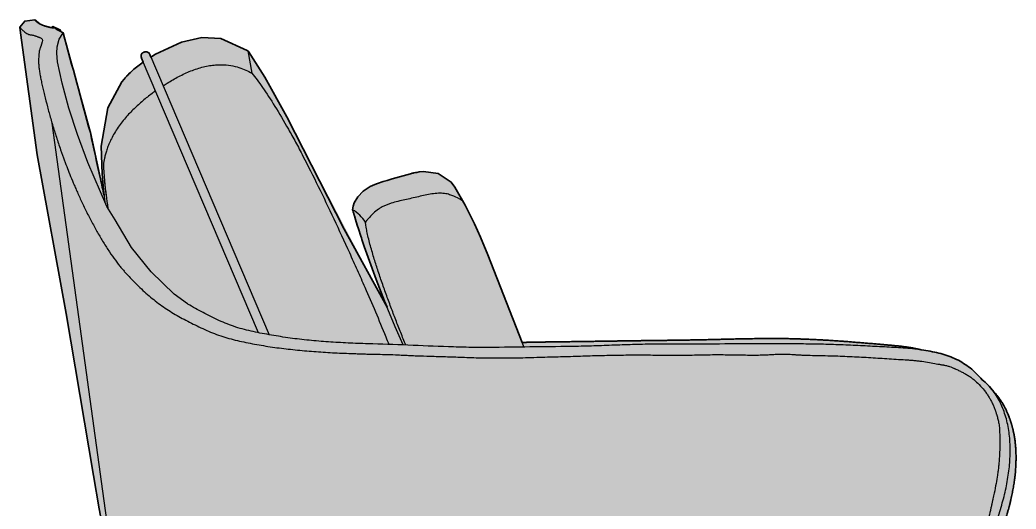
# Model space of a CAD drawing. Header units: millimetres. Extents: x -121 to 4952, y -1411 to 879.
# Drawn here: x 3118 to 4013, y 439 to 879 of the extents above; entities that cross this region are included whole.
import ezdxf

# ---------------------------------------------------------------- set-up
doc = ezdxf.new("R2010")
doc.units = ezdxf.units.MM
doc.layers.add('Blocks', color=7, linetype='Continuous')
doc.layers.add('Blocks$Fill', color=7, linetype='Continuous', true_color=0xffffff)
doc.layers.add('Blocks$Inner', color=7, linetype='Continuous', lineweight=25, true_color=0x007f00)
doc.layers.add('Blocks$Outline', color=7, linetype='Continuous', lineweight=35, true_color=0xff3f3f)

# ---------------------------------------------------------------- blocks, each defined once
blk = doc.blocks.new('Favn Sofa Side')
at = {"layer": 'Blocks$Fill'}
blk.add_hatch(color=256, dxfattribs=at).paths.add_polyline_path([(843.15, 544.66), (843.44, 544.35), (844.55, 543.12), (845.61, 541.87), (846.64, 540.59), (847.62, 539.29), (848.57, 537.97), (849.48, 536.63), (850.36, 535.27), (851.2, 533.89), (852, 532.5), (852.78, 531.09), (853.52, 529.67), (854.23, 528.23), (854.91, 526.78), (855.56, 525.31), (856.18, 523.83), (856.77, 522.34), (857.34, 520.83), (857.87, 519.32), (858.38, 517.79), (858.86, 516.26), (859.31, 514.72), (859.74, 513.18), (860.5, 510.08), (861.16, 506.94), (861.72, 503.77), (862.18, 500.58), (862.54, 497.34), (862.81, 494.08), (862.99, 490.78), (863.08, 487.46), (863.08, 484.11), (863.01, 480.74), (862.85, 477.35), (862.61, 473.93), (862.29, 470.5), (861.9, 467.04), (861.43, 463.57), (860.88, 460.07), (860.26, 456.57), (859.57, 453.04), (858.81, 449.51), (857.1, 442.4), (855.13, 435.27), (843.99, 399.66), (838.03, 378.6), (839.71, 373.23), (841.58, 360.46), (841.79, 356.98), (841.94, 349.55), (839.9, 324.15), (843.73, 324.15), (844.38, 324.09), (845.02, 323.94), (845.65, 323.67), (846.23, 323.33), (846.7, 322.94), (847.08, 322.51), (847.38, 322.03), (847.61, 321.46), (847.74, 320.81), (847.77, 320.14), (847.7, 319.49), (847.6, 319.13), (847.3, 318.3), (846.81, 317.54), (846.39, 317.1), (845.73, 316.63), (844.72, 316.21), (844.11, 316.1), (843.4, 316.08), (839.17, 316.08), (837.05, 303.45), (833.3, 288.61), (829.01, 277.07), (816.63, 257.36), (799.12, 241.95), (793.96, 239.25), (783.73, 236.38), (783.26, 234.51), (782.86, 233.13), (782.4, 231.69), (781.85, 230.11), (781.22, 228.43), (780.54, 226.75), (779.83, 225.08), (779.05, 223.37), (826.79, 223.37), (827.11, 216.22), (825.76, 204.98), (815.32, 172.2), (800.12, 144.38), (741.17, 144.38), (741.16, 144.06), (741.04, 143.5), (740.83, 142.94), (740.11, 141.83), (735.06, 136.97), (726.08, 125.16), (721.78, 116.91), (719.04, 108.44), (717.74, 100.5), (717.46, 96.24), (716.86, 94.44), (716.41, 93.78), (716, 93.4), (716.85, 93.4), (716.59, 72.89), (715.6, 14.32), (714.6, 9.74), (713.78, 7.95), (712.75, 6.5), (711.45, 5.34), (709.8, 4.45), (710, 4.45), (710, 0), (710, 0), (692.02, 0), (692.02, 0), (692.02, 4.45), (692.23, 4.45), (690.63, 5.3), (689.33, 6.43), (688.63, 7.33), (687.86, 8.69), (687.11, 10.72), (686.51, 13.64), (685.99, 24.95), (685.75, 47.76), (685.18, 93.4), (685.19, 93.4), (686.01, 93.4), (685.72, 93.67), (685.34, 94.14), (685.03, 94.68), (684.6, 95.99), (684.02, 103.28), (680.17, 116.98), (676.06, 124.91), (664.43, 139.42), (661.31, 142.53), (660.88, 143.36), (660.69, 144), (660.65, 144.38), (260.45, 144.38), (260.43, 143.83), (260.31, 143.27), (260.1, 142.71), (259.38, 141.61), (254.33, 136.75), (245.35, 124.93), (241.05, 116.68), (238.31, 108.21), (237.01, 100.27), (236.73, 96.01), (236.13, 94.21), (235.67, 93.55), (235.27, 93.17), (236.12, 93.17), (235.85, 72.66), (234.87, 14.09), (233.87, 9.52), (233.05, 7.72), (232.01, 6.27), (230.71, 5.11), (229.06, 4.22), (229.22, 4.22), (229.26, 4.22), (229.27, 4.22), (229.27, 4.22), (229.27, 4.22), (229.27, 4.22), (229.27, 4.22), (229.27, 4.22), (229.27, 4.22), (229.27, 0), (229.27, 0), (229.27, 0), (229.27, 0), (229.26, 0), (229.24, 0), (229.16, 0), (228.81, 0), (227.33, 0), (222.13, 0), (211.29, 0), (211.29, 4.22), (211.29, 4.22), (211.29, 4.22), (211.29, 4.22), (211.29, 4.22), (211.29, 4.22), (211.29, 4.22), (211.29, 4.22), (211.31, 4.22), (211.4, 4.22), (211.49, 4.22), (209.9, 5.07), (208.6, 6.21), (207.89, 7.1), (207.12, 8.46), (206.38, 10.5), (205.78, 13.42), (205.25, 24.73), (205.02, 47.54), (204.45, 93.17), (204.45, 93.17), (205.28, 93.17), (204.98, 93.44), (204.61, 93.91), (204.3, 94.45), (203.87, 95.76), (203.29, 103.05), (199.44, 116.75), (195.33, 124.69), (183.69, 139.19), (180.58, 142.31), (180.15, 143.13), (179.96, 143.78), (179.9, 144.38), (108.86, 144.38), (103.83, 152.34), (99.24, 160.57), (95.08, 169.04), (91.37, 177.71), (88.13, 186.55), (85.39, 195.56), (83.27, 204.76), (81.99, 214.12), (82.19, 223.37), (82.58, 223.37), (85.71, 223.37), (74.3, 260.21), (60.88, 320.5), (53.55, 361.5), (-16.5, 757.7), (-31.39, 867.39), (-31.94, 872.29), (-27.55, 877.78), (-18.43, 878.86), (-18.43, 878.86), (-18.43, 878.86), (-18.43, 878.86), (-18.43, 878.86), (-18.43, 878.86), (-18.43, 878.86), (-18.43, 878.86), (-18.42, 878.86), (-18.42, 878.86), (-18.42, 878.86), (-18.42, 878.86), (-18.42, 878.86), (-18.42, 878.86), (-18.42, 878.86), (-18.42, 878.86), (-18.42, 878.86), (-18.42, 878.86), (-18.42, 878.86), (-18.42, 878.86), (-18.42, 878.86), (-18.42, 878.86), (-18.42, 878.86), (-18.42, 878.86), (-18.42, 878.86), (-18.42, 878.86), (-18.42, 878.86), (-18.42, 878.86), (-18.42, 878.86), (-18.42, 878.86), (-18.42, 878.86), (-18.42, 878.86), (-18.42, 878.86), (-18.42, 878.86), (-18.42, 878.86), (-18.42, 878.86), (-13.7, 875.11), (-13.53, 875.03), (-12.68, 874.66), (-11.76, 874.28), (-10.77, 873.91), (-9.74, 873.55), (-8.67, 873.19), (-7.58, 872.86), (-6.49, 872.55), (-5.95, 872.42), (-5.42, 872.29), (-4.89, 872.18), (-4.38, 872.08), (-4.03, 872.02), (-3.7, 871.98), (-3.64, 872.01), (-3.55, 872.07), (-3.46, 872.14), (-3.37, 872.2), (-3.29, 872.26), (-3.17, 872.36), (-2.66, 872.79), (-2.62, 872.82), (-2.58, 872.86), (-2.54, 872.88), (-2.52, 872.9), (-2.5, 872.91), (-2.48, 872.92), (-2.46, 872.93), (-2.45, 872.94), (-2.43, 872.95), (-2.41, 872.96), (-2.4, 872.96), (-2.39, 872.97), (-2.39, 872.97), (-2.38, 872.97), (-2.37, 872.98), (-2.36, 872.98), (-2.35, 872.98), (-2.34, 872.98), (-2.34, 872.99), (-2.33, 872.99), (-2.32, 872.99), (-2.31, 872.99), (-2.3, 872.99), (-2.3, 872.99), (-2.29, 872.99), (-2.28, 872.99), (-2.27, 872.99), (-2.27, 872.99), (-2.26, 872.99), (-2.25, 872.99), (-2.24, 872.99), (-2.24, 872.99), (4.38, 869.82), (4.73, 868.4), (6.89, 867.29), (31.35, 777.59), (40.38, 736.03), (43.69, 721.46), (41.95, 740.45), (41.16, 765.38), (47.08, 799.94), (59.72, 823.35), (61.71, 825.78), (62.72, 826.93), (63.76, 828.07), (65.26, 829.63), (67.31, 831.64), (68.36, 832.62), (70.5, 834.53), (78.8, 840.96), (77.29, 844.5), (77.16, 844.84), (76.98, 845.67), (77, 846.81), (77.13, 847.45), (77.35, 848.05), (77.64, 848.58), (78, 849.04), (78.45, 849.45), (78.98, 849.8), (79.58, 850.05), (80.21, 850.22), (80.85, 850.28), (81.5, 850.25), (82.14, 850.11), (82.74, 849.87), (83.3, 849.56), (83.78, 849.17), (84.34, 848.52), (84.69, 847.87), (85.72, 845.44), (89.78, 848.01), (113.22, 858.78), (131.59, 862.97), (148.7, 862.29), (172.21, 851.51), (173.45, 850.56), (188.12, 827.57), (207.82, 791.91), (297.91, 620.81), (288.02, 645.79), (277.41, 675.21), (275.3, 681.63), (274.84, 683.11), (274.27, 684.7), (272.16, 691.13), (269.54, 699.68), (267.03, 708.38), (267.37, 711.55), (268.5, 714.62), (271.66, 720.06), (276.61, 725.15), (282.86, 729.2), (284.8, 730.14), (286.92, 731.06), (289.27, 731.97), (294.56, 733.74), (297.9, 734.74), (318.9, 740.63), (322.06, 741.39), (324.63, 741.92), (326.84, 742.29), (330.69, 742.7), (343.84, 740.8), (355.5, 733.05), (358.93, 728.55), (368.22, 712.5), (376.59, 695.57), (381.86, 683.79), (388.54, 667.68), (419.35, 589.13), (639.34, 592.64), (657.56, 592.53), (675.76, 592), (693.67, 591.08), (747.18, 586.91), (760.4, 585.55), (764.79, 584.97), (769.17, 584.28), (773.51, 583.48), (775.81, 582.99), (778.2, 582.44), (782.12, 581.87), (785.99, 581.2), (789.85, 580.42), (793.63, 579.53), (795.5, 579.04), (797.35, 578.51), (799.17, 577.96), (800.97, 577.37), (802.75, 576.74), (804.5, 576.08), (806.23, 575.38), (807.93, 574.65), (809.61, 573.87), (811.26, 573.05), (812.87, 572.19), (814.46, 571.28), (816.01, 570.34), (817.52, 569.36), (819, 568.34), (820.44, 567.28), (821.85, 566.18), (823.23, 565.04), (824.56, 563.86), (825.87, 562.65), (827.02, 561.52), (832.65, 555.64), (833.99, 554.53), (835.29, 553.39), (836.55, 552.22), (837.77, 551.03), (838.5, 550.27), (839.21, 549.5), (839.91, 548.72), (840.59, 547.93), (841.26, 547.12), (841.91, 546.31), (842.54, 545.49)], flags=0)
at = {"layer": 'Blocks$Inner'}
for p, q in [((-13.7, 875.11), (-18.42, 878.86)), ((-11.86, 859.17), (-13.26, 855.11)), ((172.83, 851.03), (176.41, 831.03)), ((299.51, 587.3), (299.52, 587.28))]:
    blk.add_line(p, q, dxfattribs=at)
for points in [[(85.71, 223.37), (74.3, 260.21), (60.88, 320.5), (53.55, 361.5), (49.03, 388.82), (47.6, 397.39), (42.03, 425.49), (39.37, 439.76), (34.13, 469.56), (9.68, 615.16), (-16.5, 757.7), (-31.39, 867.39), (-31.94, 872.29), (-27.55, 877.78), (-18.43, 878.86)], [(4.73, 868.4), (4.38, 869.82), (-2.24, 872.99)], [(0.27, 870.69), (6.89, 867.29), (31.35, 777.59), (40.38, 736.03), (43.69, 721.46)], [(118.73, 623.76), (106.65, 632.6), (85.9, 652.62), (68.44, 674.55), (53.52, 699.13), (46.06, 711.19), (29.22, 750.72), (19.71, 775.85), (12.07, 799.65), (5.99, 821.94), (1.92, 841.32), (1.21, 848.86), (1.41, 854.57), (3.23, 861.59), (6.48, 866.6), (6.89, 867.29)], [(85.72, 845.44), (89.78, 848.01), (113.22, 858.78), (131.59, 862.97), (148.7, 862.29), (172.21, 851.51), (173.45, 850.56), (188.12, 827.57), (207.82, 791.91), (259.34, 690.89), (297.91, 620.81)], [(182.55, 597.79), (77.29, 844.5), (77.16, 844.84), (76.98, 845.67), (77, 846.81), (77.13, 847.45), (77.35, 848.05), (77.64, 848.58), (78, 849.04), (78.45, 849.45), (78.98, 849.8), (79.58, 850.05), (80.21, 850.22), (80.85, 850.28), (81.5, 850.25), (82.14, 850.11), (82.74, 849.87), (83.3, 849.56), (83.78, 849.17), (84.34, 848.52), (84.69, 847.87), (192.15, 596.01)], [(78.8, 840.96), (70.5, 834.53), (68.36, 832.62), (67.31, 831.64), (66.28, 830.65), (65.26, 829.63), (64.75, 829.11), (64.25, 828.59), (63.76, 828.07), (62.72, 826.93), (61.71, 825.78), (59.72, 823.35), (47.08, 799.94), (41.16, 765.38), (41.95, 740.45), (43.16, 726.11), (44.44, 715)], [(90.13, 223.37), (78.18, 259.74), (64.65, 315.84), (57.18, 353), (55, 364.23), (-2.99, 786.19)], [(312.28, 586.83), (305.15, 603.19), (295.72, 626.14), (288.02, 645.79), (277.41, 675.21), (275.3, 681.63), (274.84, 683.11), (274.27, 684.7), (272.16, 691.13), (271.1, 694.49), (269.54, 699.68), (268.6, 702.94), (268.45, 703.45), (268.33, 703.91), (268.21, 704.32), (268.01, 705.04), (267.85, 705.62), (267.6, 706.49), (267.29, 707.54), (267.03, 708.38), (267.37, 711.55), (268.5, 714.62), (271.66, 720.06), (276.61, 725.15), (282.86, 729.2), (284.8, 730.14), (286.92, 731.06), (289.27, 731.97), (294.56, 733.74), (297.9, 734.74), (302.42, 736.01), (315.56, 739.74), (316.85, 740.09), (317.94, 740.38), (318.9, 740.63), (319.77, 740.85), (320.58, 741.05), (321.34, 741.23), (322.06, 741.39), (323.39, 741.67), (324.63, 741.92), (326.84, 742.29), (330.69, 742.7), (343.84, 740.8), (355.5, 733.05), (358.93, 728.55), (368.22, 712.5), (376.59, 695.57), (381.86, 683.79), (388.54, 667.68), (420.97, 584.98)]]:
    blk.add_lwpolyline(points, dxfattribs=at)
for centre, radius, start, end in [((502.46, -3462.56), 4052.55, 91.15872, 91.17516), ((502.49, -3464.35), 4054.33, 90.98635, 91.1587), ((751.07, 470.06), 115.62, 76.42542, 76.48274)]:
    blk.add_arc(centre, radius, start, end, dxfattribs=at)
at = {"layer": 'Blocks$Inner', "extrusion": (0, 0, -1)}
blk.add_arc((-802.92, 506.72), 55.3, 136.68512, 137.12268, dxfattribs=at)
at = {"layer": 'Blocks$Inner'}
for points, knots in [([(-18.42, 878.86), (-18.43, 878.87), (-18.43, 878.84), (-18.3, 878.61), (-17.94, 878.12), (-17.27, 877.37), (-16.3, 876.61), (-15.6, 876.14), (-15, 875.78), (-14.32, 875.41), (-13.55, 875.03), (-12.69, 874.66), (-11.46, 874.16), (-10.1, 873.66), (-8.67, 873.19), (-7.58, 872.85), (-6.49, 872.55), (-5.41, 872.28), (-4.36, 872.07), (-3.56, 871.95), (-2.96, 871.89), (-2.39, 871.85), (-1.87, 871.83), (-1.4, 871.8), (-0.96, 871.77), (-0.31, 871.68), (0.2, 871.39), (0.29, 870.92), (0.27, 870.69)], [6.0285878, 6.0285878, 6.0285878, 6.0285878, 6.0364616, 6.0444004, 6.0523393, 6.0682169, 6.0761557, 6.0801251, 6.0840945, 6.0880639, 6.0920333, 6.0960027, 6.0999722, 6.107911, 6.1118804, 6.1158498, 6.1198192, 6.1237886, 6.127758, 6.1317274, 6.1337121, 6.1356968, 6.1396662, 6.1416509, 6.1436356, 6.147605, 6.1555439, 6.1606935, 6.1606935, 6.1606935, 6.1606935]), ([(-31.94, 872.29), (-31.94, 872.29), (-31.93, 872.26), (-31.83, 872.11), (-31.57, 871.66), (-31.18, 871.12), (-30.62, 870.59), (-29.87, 869.9), (-28.86, 869.07), (-27.5, 867.86), (-25.77, 866.66), (-24.15, 865.93), (-22.81, 865.56), (-21.81, 865.45), (-20.79, 865.32), (-19.71, 865.04), (-18.62, 864.71), (-17.54, 864.33), (-16.51, 863.95), (-15.55, 863.59), (-14.83, 863.35), (-14.31, 863.19), (-14.08, 863.14), (-13.96, 863.11)], [0.62230821, 0.62230821, 0.62230821, 0.62230821, 0.625, 0.63068182, 0.63636364, 0.64204545, 0.64772727, 0.65340909, 0.65909091, 0.66477273, 0.67045455, 0.67613636, 0.67897727, 0.68181818, 0.68465909, 0.6875, 0.69034091, 0.69318182, 0.69602273, 0.69886364, 0.70170455, 0.703125, 0.70454545, 0.70454545, 0.70454545, 0.70454545]), ([(-2.24, 872.99), (-2.31, 873), (-2.49, 872.94), (-2.83, 872.65), (-3.22, 872.31), (-3.52, 872.09), (-3.64, 872.01), (-3.66, 872), (-3.68, 871.99), (-3.7, 871.98)], [7.33615902, 7.33615902, 7.33615902, 7.33615902, 7.34012728, 7.34409553, 7.34806379, 7.35069631, 7.35069631, 7.35069631, 7.35109062, 7.35109062, 7.35109062, 7.35109062]), ([(-13.96, 863.11), (-13.08, 862.66), (-11.42, 861.82), (-11.72, 860.02), (-11.86, 859.17)], [0.704545, 0.704545, 0.704545, 0.704545, 3.35695, 5.672567, 5.672567, 5.672567, 5.672567]), ([(-13.27, 855.13), (-13.31, 855), (-13.41, 854.7), (-13.57, 854.18), (-13.81, 853.45), (-14.15, 852.42), (-14.46, 851.17), (-14.67, 849.98), (-14.78, 848.97), (-14.88, 847.88), (-15.02, 846.34), (-15.16, 844.22), (-15.21, 841.3), (-15.04, 837.98), (-14.6, 834.24), (-13.97, 830.17), (-13.16, 825.81), (-12.24, 821.25), (-11.18, 816.45), (-9.52, 809.68), (-7.67, 802.62), (-5.78, 795.56), (-4.27, 790.19), (-2.69, 784.75), (-0.98, 779.13), (0.78, 773.55), (2.6, 768), (4.25, 763.14), (5.71, 759.03), (6.88, 755.77), (8.12, 752.41), (9.82, 747.89), (12.08, 742.04), (14.62, 735.78), (16.88, 730.43), (18.7, 726.25), (20.69, 721.77), (23.6, 715.41), (27.61, 707.01), (31.9, 698.62), (35.34, 692.24), (37.86, 687.75), (40.4, 683.39), (43.95, 677.51), (48.53, 670.4), (53.05, 664.01), (56.46, 659.52), (58.84, 656.54), (61.07, 653.88), (63.91, 650.62), (67.17, 647.1), (70.57, 643.64), (72.47, 641.78), (73.33, 640.96)], [0.7702147, 0.7702147, 0.7702147, 0.7702147, 0.7727273, 0.7755682, 0.7784091, 0.7840909, 0.7897727, 0.7926136, 0.7954545, 0.7982955, 0.8011364, 0.8068182, 0.8125, 0.8181818, 0.8238636, 0.8295455, 0.8352273, 0.8409091, 0.8465909, 0.8522727, 0.8636364, 0.8693182, 0.875, 0.8806818, 0.8863636, 0.8920455, 0.8977273, 0.9034091, 0.90625, 0.9090909, 0.9119318, 0.9147727, 0.9204545, 0.9261364, 0.9289773, 0.9318182, 0.9346591, 0.9375, 0.9431818, 0.9488636, 0.9517045, 0.9545455, 0.9573864, 0.9602273, 0.9659091, 0.9715909, 0.9744318, 0.9772727, 0.9801136, 0.9829545, 0.9886364, 0.9943182, 1, 1, 1, 1]), ([(96.69, 819.74), (97.92, 820.55), (100.8, 822.39), (105.48, 825.18), (110.71, 828.04), (117.91, 831.59), (125.38, 834.59), (132.94, 836.74), (138.5, 837.9), (143.83, 838.56), (150.44, 838.77), (157.72, 838.03), (167.49, 835.63), (173.13, 832.92), (176.41, 831.03)], [-0.4940312, -0.4940312, -0.4940312, -0.4940312, -0.4722222, -0.4444444, -0.4166667, -0.3888889, -0.3333333, -0.3055556, -0.2777778, -0.25, -0.2222222, -0.1666667, -0.1111111, 0, 0, 0, 0]), ([(176.41, 831.03), (179.43, 827.32), (185.96, 818.66), (196.99, 801.86), (207.11, 784.75), (215.71, 769.19), (224.59, 752.44), (236.05, 729.67), (250.07, 700.36), (261.77, 674.97), (271.07, 654.36), (278.9, 636.71), (287.5, 616.79), (294.66, 599.54), (298.61, 589.6), (299.51, 587.3)], [0, 0, 0, 0, 0.0740741, 0.1481481, 0.2222222, 0.2592593, 0.2962963, 0.3703704, 0.4444444, 0.5185185, 0.5555556, 0.5925926, 0.6435185, 0.6944444, 0.7096835, 0.7096835, 0.7096835, 0.7096835]), ([(89.8, 815.03), (88.78, 814.29), (84.9, 811.44), (78.46, 806.32), (71.9, 800.39), (66.69, 795.18), (62.85, 790.96), (59.04, 786.27), (54.21, 779.42), (50.14, 772.32), (47.45, 766.2), (45.95, 762), (44.85, 758.2), (43.75, 753.58), (43.26, 750.5), (43.02, 748.57)], [0.5360646, 0.5360646, 0.5360646, 0.5360646, 0.5555556, 0.6111111, 0.6666667, 0.6944444, 0.7222222, 0.75, 0.7777778, 0.8333333, 0.8611111, 0.8888889, 0.9166667, 0.9444444, 1, 1, 1, 1]), ([(43.02, 748.57), (43.26, 743.83), (43.64, 738.71), (44.17, 733.24), (44.87, 725.97), (45.83, 718.07), (47.07, 709.55)], [1, 1, 1, 1, 1.0609956, 1.0609956, 1.0609956, 1.1419946, 1.1419946, 1.1419946, 1.1419946]), ([(44.17, 733.23), (44.21, 732.73), (44.65, 728.27), (45.19, 723.59), (45.75, 719.27)], [0.06101098, 0.06101098, 0.06101098, 0.06101098, 0.06666667, 0.11032604, 0.11032604, 0.11032604, 0.11032604]), ([(366.09, 716.18), (362.02, 719.08), (359.32, 719.71), (354.23, 721.98), (350.36, 722.89), (346.87, 723.19), (343.14, 723.16), (338.15, 722.6), (332.17, 721.45), (326.16, 720.06), (319.96, 718.59), (313.8, 717.24), (307.77, 715.87), (302.73, 714.5), (298.64, 713.11), (295.63, 711.9), (292.75, 710.49), (289.21, 708.3), (285.44, 705.2), (282.29, 701.35), (280.35, 699.7), (279.23, 698.26), (278.61, 697.3)], [0, 0, 0, 0, 0.111111, 0.166667, 0.222222, 0.25, 0.277778, 0.333333, 0.388889, 0.444444, 0.5, 0.555556, 0.611111, 0.666667, 0.694444, 0.722222, 0.75, 0.777778, 0.833333, 0.888889, 0.944444, 1, 1, 1, 1]), ([(278.61, 697.3), (276.97, 699.44), (273.68, 703.74), (269.25, 706.83), (267.03, 708.38)], [1, 1, 1, 1, 9.044725, 17.108477, 17.108477, 17.108477, 17.108477]), ([(314.75, 586.74), (314, 588.58), (312.49, 592.31), (310.25, 597.93), (307.98, 603.68), (305.74, 609.43), (303.54, 615.14), (301.37, 620.87), (299.2, 626.7), (297.07, 632.52), (295.01, 638.27), (292.99, 644.04), (290.98, 649.97), (289.08, 655.71), (287.33, 661.24), (285.6, 666.9), (283.85, 672.91), (282.17, 679.09), (280.72, 684.95), (279.57, 690.28), (279.08, 692.92), (278.61, 697.3)], [0.5689009, 0.5689009, 0.5689009, 0.5689009, 0.5909091, 0.6136364, 0.6363636, 0.6590909, 0.6818182, 0.7045455, 0.7272727, 0.75, 0.7727273, 0.7954545, 0.8181818, 0.8409091, 0.8636364, 0.8863636, 0.9090909, 0.9318182, 0.9545455, 0.9772727, 1, 1, 1, 1]), ([(73.33, 640.96), (76.79, 637.5), (83.96, 630.89), (95.43, 621.9), (107.52, 614.15), (120.32, 607.33), (134.01, 600.61), (148.34, 594.76), (163.34, 590.67), (178.9, 587.57), (194.88, 584.87), (211.24, 582.87), (225.05, 581.54), (236.22, 580.67), (244.67, 580.12), (253.06, 579.7), (261.41, 579.36), (268.48, 579.1), (274.25, 578.9), (278.69, 578.74), (283.1, 578.61), (288.85, 578.51), (296.05, 578.38), (303.73, 578.14), (310.44, 577.84), (315.88, 577.55), (321.63, 577.27), (329.54, 576.98), (340.05, 576.69), (351.57, 576.36), (361.54, 576.02), (369.37, 575.71), (377.86, 575.4), (390.19, 575.13), (406.89, 575.1), (424.14, 575.5), (437.5, 575.92), (447.02, 576.18), (456.11, 576.41), (468.05, 576.79), (482.56, 577.26), (499.7, 577.68), (516.85, 577.93), (534.57, 577.85), (552.52, 577.69), (567.15, 577.74), (578.37, 577.89), (586.4, 578.09), (594.18, 578.19), (604.43, 578.11), (616.74, 577.86), (628.03, 577.76), (636.17, 577.9), (640.87, 578.12), (644.27, 578.33), (647.35, 578.5), (650.71, 578.66), (654.15, 578.73), (658.2, 578.67), (661.9, 578.4), (666.05, 578.05), (669.69, 577.84), (673.79, 577.68), (679.46, 577.49), (686.95, 577.32), (696.16, 577.18), (705.08, 576.95), (713.6, 576.53), (722.1, 576.1), (730.49, 575.62), (738.78, 575.12), (747.11, 574.59), (755.47, 574.06), (762.24, 573.63), (767.43, 573.28), (771.16, 573.01), (774.79, 572.66), (779.59, 572.02), (785.36, 571.06), (790.58, 570.1), (793.81, 569.53), (795.52, 569.24), (796.73, 569.04), (797.84, 568.87), (799.18, 568.63), (800.63, 568.33), (802.09, 567.95), (803.78, 567.4), (805.26, 566.76), (806.7, 566.12), (807.59, 565.72), (808.57, 565.3), (809.87, 564.75), (811.99, 563.79), (814.72, 562.47), (817.95, 560.74), (820.96, 558.88), (823.73, 556.88), (827.27, 553.99), (831.32, 550.05), (834.92, 545.7), (837.52, 541.97), (839.31, 539.05), (840.94, 536.11), (842.44, 533.11), (843.56, 530.46), (844.28, 528.47), (844.67, 527.29), (844.95, 526.37), (845.23, 525.46), (845.6, 524.29), (846.23, 522.29), (847.07, 519.39), (847.72, 515.97), (848.1, 512.64), (848.35, 508.82), (848.5, 503.01), (848.49, 494.96), (848.23, 487.79), (847.84, 482.05), (847.43, 477.77), (846.95, 473.73), (846.26, 468.66), (845.21, 462.43), (843.79, 455.38), (842.54, 449.54), (841.74, 445.87), (841.11, 442.96), (840.41, 439.79), (839.36, 435.16), (837.88, 428.79), (835.95, 420.59), (833.28, 409.42), (830.67, 398.57), (828.44, 389.28), (827.04, 383.43), (825.95, 378.75), (824.75, 373.52), (823.62, 368.47), (822.54, 364.05), (821.49, 360.18), (820.54, 356.87), (819.44, 353.26), (817.88, 348.43), (815.77, 342.26), (813.11, 334.8), (810.51, 327.43), (807.91, 320.17), (805.21, 312.92), (802.55, 305.71), (800.06, 298.54), (797.71, 291.39), (795.42, 284.25), (793.63, 278.37), (792.3, 273.7), (791.35, 270.26), (790.45, 266.74), (789.29, 261.85), (787.96, 255.67), (786.77, 249.91), (785.91, 245.87), (785.3, 243.19), (784.77, 240.93), (784.2, 238.38), (783.62, 235.84), (783.03, 233.61), (782.42, 231.71), (781.86, 230.13), (781.22, 228.43), (780.33, 226.2), (779.59, 224.53), (779.07, 223.41)], [1, 1, 1, 1, 1.0147059, 1.0294118, 1.0441176, 1.0588235, 1.0735294, 1.0882353, 1.1029412, 1.1176471, 1.1323529, 1.1470588, 1.1617647, 1.1691176, 1.1764706, 1.1838235, 1.1911765, 1.1985294, 1.2022059, 1.2058824, 1.2095588, 1.2132353, 1.2205882, 1.2279412, 1.2316176, 1.2352941, 1.2389706, 1.2426471, 1.25, 1.2573529, 1.2610294, 1.2647059, 1.2683824, 1.2720588, 1.2794118, 1.2867647, 1.2904412, 1.2941176, 1.2977941, 1.3014706, 1.3088235, 1.3161765, 1.3235294, 1.3308824, 1.3382353, 1.3455882, 1.3492647, 1.3529412, 1.3566176, 1.3602941, 1.3676471, 1.375, 1.3786765, 1.3823529, 1.3841912, 1.3860294, 1.3897059, 1.3933824, 1.3970588, 1.4044118, 1.4080882, 1.4117647, 1.4154412, 1.4191176, 1.4264706, 1.4338235, 1.4411765, 1.4485294, 1.4558824, 1.4632353, 1.4705882, 1.4779412, 1.4852941, 1.4926471, 1.4963235, 1.5, 1.5036765, 1.5073529, 1.5147059, 1.5220588, 1.5257353, 1.5275735, 1.5294118, 1.53125, 1.5330882, 1.5367647, 1.5404412, 1.5441176, 1.5514706, 1.5551471, 1.5569853, 1.5588235, 1.5625, 1.5661765, 1.5735294, 1.5808824, 1.5882353, 1.5955882, 1.6029412, 1.6176471, 1.6323529, 1.6397059, 1.6470588, 1.6544118, 1.6617647, 1.6691176, 1.6727941, 1.6746324, 1.6764706, 1.6783088, 1.6801471, 1.6838235, 1.6911765, 1.6985294, 1.7022059, 1.7058824, 1.7132353, 1.7205882, 1.7279412, 1.7316176, 1.7352941, 1.7389706, 1.7426471, 1.75, 1.7573529, 1.7610294, 1.7628676, 1.7647059, 1.7665441, 1.7683824, 1.7720588, 1.7757353, 1.7794118, 1.7867647, 1.7904412, 1.7941176, 1.7977941, 1.8014706, 1.8088235, 1.8161765, 1.8198529, 1.8235294, 1.8272059, 1.8308824, 1.8382353, 1.8455882, 1.8529412, 1.8602941, 1.8676471, 1.875, 1.8823529, 1.8897059, 1.8970588, 1.9044118, 1.9080882, 1.9117647, 1.9154412, 1.9191176, 1.9264706, 1.9338235, 1.9375, 1.9411765, 1.9448529, 1.9485294, 1.9558824, 1.9632353, 1.9669118, 1.9705882, 1.9742647, 1.9779412, 1.9852036, 1.9852036, 1.9852036, 1.9852036]), ([(832.65, 555.64), (828.8, 559.71), (824.11, 564.66), (816.74, 570.27), (808, 574.76), (798.71, 578.36), (786.14, 581.48), (770.16, 583.54), (753.32, 584.6), (736.24, 585.46), (718.89, 586.39), (701.21, 587.17), (683.31, 587.61), (665.27, 587.82), (641.07, 587.98), (610.53, 587.96), (579.94, 587.44), (558.31, 587.54), (545.93, 587.57), (536.61, 587.54), (527.52, 587.41), (518.54, 587.19), (509.38, 586.89), (496.8, 586.42), (481.5, 585.84), (457.02, 585.29), (426.3, 585.12), (395.74, 584.59), (371.34, 584.64), (346.99, 585.28), (316.69, 586.79), (286.56, 587.66), (262.86, 588.55), (245.21, 589.5), (227.83, 590.91), (210.71, 592.98), (193.94, 595.62), (177.59, 598.65), (164.5, 601.98), (154.32, 605.63), (144.43, 609.83), (132.46, 615.87), (123.31, 620.97), (118.84, 623.7), (118.73, 623.76)], [0.0931247, 0.0931247, 0.0931247, 0.0931247, 0.0948661, 0.0988344, 0.1008185, 0.1028026, 0.1067709, 0.1107391, 0.1147074, 0.1186756, 0.1226439, 0.1266121, 0.1305804, 0.1345486, 0.1385169, 0.1464534, 0.1543899, 0.1583582, 0.1603423, 0.1623264, 0.1643105, 0.1662947, 0.1682788, 0.1702629, 0.1742312, 0.1781994, 0.1861359, 0.1940724, 0.1980407, 0.202009, 0.2099455, 0.217882, 0.2218502, 0.2258185, 0.2297867, 0.233755, 0.2377232, 0.2416915, 0.2456597, 0.2476439, 0.249628, 0.2535963, 0.2575645, 0.2576595, 0.2576595, 0.2576595, 0.2576595]), ([(778.09, 582.47), (776.58, 582.83), (772.19, 583.8), (761.88, 585.53), (747.2, 586.94), (729.45, 588.42), (711.45, 589.9), (693.69, 591.13), (675.83, 592.06), (657.55, 592.61), (639.34, 592.69), (615.08, 592.36), (590.61, 591.7), (566.14, 591.21), (541.63, 590.91), (510.87, 590.53), (480.12, 590.03), (455.53, 589.72), (441.78, 589.54), (434.17, 589.41), (432.7, 589.39)], [0.10806834, 0.10806834, 0.10806834, 0.10806834, 0.10912698, 0.11111111, 0.11507937, 0.11904762, 0.12301587, 0.12698413, 0.13095238, 0.13492063, 0.13888889, 0.14285714, 0.15079365, 0.1547619, 0.15873016, 0.16666667, 0.17460317, 0.17857143, 0.18253968, 0.18348707, 0.18348707, 0.18348707, 0.18348707]), ([(833.5, 388.57), (833.6, 388.92), (833.7, 389.27), (833.8, 389.62), (834.09, 390.69), (835.81, 396.8), (839.14, 408.07), (844.22, 423.55), (849.21, 439.07), (853.44, 454.56), (856.37, 469.91), (857.9, 484.97), (857.95, 499.53), (856.29, 513.67), (852.63, 527.2), (846.88, 539.89), (839.84, 549.36), (834.46, 554.18), (832.65, 555.64)], [0.04650051, 0.04650051, 0.04650051, 0.04650051, 0.04677776, 0.04677776, 0.04677776, 0.04761905, 0.0515873, 0.05555556, 0.05952381, 0.06349206, 0.06746032, 0.07142857, 0.07539683, 0.07936508, 0.08333333, 0.08730159, 0.09126984, 0.09312474, 0.09312474, 0.09312474, 0.09312474]), ([(843.44, 544.35), (846.45, 541.12), (851.56, 534.06), (856.15, 524.41), (858.94, 516.27), (861.12, 508.04), (862.79, 497.43), (863.3, 484.17), (862.24, 466.01), (858.67, 447.2), (853.06, 428.11), (848.43, 413.79), (843.9, 399.63), (840.59, 388.05), (838.72, 381.18), (838.12, 378.95)], [0.2, 0.2, 0.2, 0.2, 0.2333333, 0.2666667, 0.2833333, 0.3, 0.3333333, 0.3666667, 0.4, 0.4666667, 0.5, 0.5333333, 0.5666667, 0.6, 0.6161462, 0.6161462, 0.6161462, 0.6161462])]:
    blk.add_open_spline(points, degree=3, knots=knots, dxfattribs=at)
at = {"layer": 'Blocks$Outline'}
for points in [[(85.71, 223.37), (74.3, 260.21), (60.88, 320.5), (53.55, 361.5), (49.03, 388.82), (47.6, 397.39), (42.03, 425.49), (39.37, 439.76), (34.13, 469.56), (9.68, 615.16), (-16.5, 757.7), (-31.39, 867.39), (-31.94, 872.29), (-27.55, 877.78), (-18.43, 878.86)], [(85.72, 845.44), (89.78, 848.01), (113.22, 858.78), (131.59, 862.97), (148.7, 862.29), (172.21, 851.51), (173.45, 850.56)], [(173.45, 850.56), (188.12, 827.57), (207.82, 791.91), (259.34, 690.89), (297.91, 620.81)], [(77.29, 844.5), (77.16, 844.84), (76.98, 845.67), (77, 846.81), (77.13, 847.45), (77.35, 848.05), (77.64, 848.58), (78, 849.04), (78.45, 849.45), (78.98, 849.8), (79.58, 850.05), (80.21, 850.22), (80.85, 850.28), (81.5, 850.25), (82.14, 850.11), (82.74, 849.87), (83.3, 849.56), (83.78, 849.17), (84.34, 848.52), (84.69, 847.87)], [(78.8, 840.96), (77.29, 844.5)], [(84.69, 847.87), (85.72, 845.44)], [(43.69, 721.46), (43.16, 726.11), (41.95, 740.45), (41.16, 765.38), (47.08, 799.94), (59.72, 823.35), (61.71, 825.78), (62.72, 826.93), (63.76, 828.07), (64.25, 828.59), (64.75, 829.11), (65.26, 829.63), (66.28, 830.65), (67.31, 831.64), (68.36, 832.62), (70.5, 834.53), (78.8, 840.96)], [(297.91, 620.81), (295.72, 626.14), (288.02, 645.79), (277.41, 675.21), (275.3, 681.63), (274.84, 683.11), (274.27, 684.7), (272.16, 691.13), (271.1, 694.49), (269.54, 699.68), (268.6, 702.94), (268.45, 703.45), (268.33, 703.91), (268.21, 704.32), (268.01, 705.04), (267.85, 705.62), (267.6, 706.49), (267.29, 707.54), (267.03, 708.38), (267.37, 711.55), (268.5, 714.62), (271.66, 720.06), (276.61, 725.15), (282.86, 729.2), (284.8, 730.14), (286.92, 731.06), (289.27, 731.97), (294.56, 733.74), (297.9, 734.74), (302.42, 736.01), (315.56, 739.74), (316.85, 740.09), (317.94, 740.38), (318.9, 740.63), (319.77, 740.85), (320.58, 741.05), (321.34, 741.23), (322.06, 741.39), (323.39, 741.67), (324.63, 741.92), (326.84, 742.29), (330.69, 742.7), (343.84, 740.8), (355.5, 733.05), (358.93, 728.55), (368.22, 712.5), (376.59, 695.57), (381.86, 683.79), (388.54, 667.68), (419.35, 589.13)]]:
    blk.add_lwpolyline(points, dxfattribs=at)
for points, knots in [([(-18.43, 878.86), (-18.42, 878.86), (-18.42, 878.86), (-18.42, 878.86), (-16.84, 877.61), (-15.27, 876.36), (-13.7, 875.11)], [-6.030469, -6.030469, -6.030469, -6.030469, -6.028588, -6.028588, -6.028588, 0, 0, 0, 0]), ([(-13.7, 875.11), (-13.64, 875.08), (-13.32, 874.93), (-12.69, 874.66), (-11.46, 874.16), (-10.1, 873.66), (-8.67, 873.19), (-7.58, 872.85), (-6.49, 872.55), (-5.41, 872.28), (-4.47, 872.09), (-3.92, 872), (-3.7, 871.98)], [6.09122633, 6.09122633, 6.09122633, 6.09122633, 6.09203334, 6.09600275, 6.09997215, 6.10791097, 6.11188038, 6.11584978, 6.11981919, 6.1237886, 6.12775801, 6.13053094, 6.13053094, 6.13053094, 6.13053094]), ([(-3.7, 871.98), (-3.68, 871.99), (-3.66, 872), (-3.64, 872.01), (-3.52, 872.09), (-3.22, 872.31), (-2.83, 872.65), (-2.49, 872.94), (-2.31, 873), (-2.24, 872.99), (-0.03, 871.94), (2.17, 870.88), (4.38, 869.82), (4.5, 869.35), (4.61, 868.87), (4.73, 868.4)], [-7.351091, -7.351091, -7.351091, -7.351091, -7.350696, -7.350696, -7.350696, -7.348064, -7.344096, -7.340127, -7.336159, -7.336159, -7.336159, 0, 0, 0, 1.470424, 1.470424, 1.470424, 1.470424]), ([(4.73, 868.4), (5.45, 868.03), (6.17, 867.66), (6.89, 867.29), (15.04, 837.39), (23.2, 807.49), (31.35, 777.59), (34.36, 763.73), (37.37, 749.88), (40.38, 736.03), (41.49, 731.17), (42.59, 726.32), (43.69, 721.46)], [11.175997, 11.175997, 11.175997, 11.175997, 13.60202, 13.60202, 13.60202, 14.60202, 14.60202, 14.60202, 15.60202, 15.60202, 15.60202, 16.60202, 16.60202, 16.60202, 16.60202]), ([(778.2, 582.44), (780.83, 582.09), (788.68, 580.85), (798.71, 578.36), (808, 574.76), (816.74, 570.27), (824.11, 564.66), (828.8, 559.71), (832.65, 555.64)], [0.89486375, 0.89486375, 0.89486375, 0.89486375, 0.8968254, 0.90079365, 0.90277778, 0.9047619, 0.90873016, 0.91047151, 0.91047151, 0.91047151, 0.91047151]), ([(832.65, 555.64), (834.46, 554.18), (838.3, 550.74), (841.53, 546.89), (843.15, 544.66)], [-0.093124744, -0.093124744, -0.093124744, -0.093124744, -0.091269841, -0.08896738, -0.08896738, -0.08896738, -0.08896738])]:
    blk.add_open_spline(points, degree=3, knots=knots, dxfattribs=at)
for points, weights, knots in [([(419.35, 589.13), (419.73, 589.14), (420.12, 589.15), (420.51, 589.16), (424.57, 589.24), (428.64, 589.32), (432.7, 589.39), (434.17, 589.41), (441.78, 589.54), (455.53, 589.72), (480.12, 590.03), (510.87, 590.53), (541.63, 590.91), (566.14, 591.21), (590.61, 591.7), (615.08, 592.36), (639.34, 592.69), (657.55, 592.61), (675.83, 592.06), (693.69, 591.13), (711.45, 589.9), (729.45, 588.42), (747.2, 586.94), (761.88, 585.53), (772.19, 583.8), (776.58, 582.83), (778.09, 582.47), (778.13, 582.46), (778.17, 582.45), (778.2, 582.44)], [1, 0.999999993134, 0.999999993134, 1, 0.999999245958, 0.999999245958, 1, 1, 1, 1, 1, 1, 1, 1, 1, 1, 1, 1, 1, 1, 1, 1, 1, 1, 1, 1, 1, 0.999999916582, 0.999999916582, 1], [-0.186364, -0.186364, -0.186364, -0.186364, -0.18611346, -0.18611346, -0.18611346, -0.18348707, -0.18348707, -0.18348707, -0.18253968, -0.17857143, -0.17460317, -0.16666667, -0.15873016, -0.1547619, -0.15079365, -0.14285714, -0.13888889, -0.13492063, -0.13095238, -0.12698413, -0.12301587, -0.11904762, -0.11507937, -0.11111111, -0.10912698, -0.10806834, -0.10806834, -0.10806834, -0.10800273, -0.10800273, -0.10800273, -0.10800273]), ([(843.15, 544.66), (843.25, 544.56), (843.35, 544.45), (843.44, 544.35), (846.45, 541.12), (851.56, 534.06), (856.15, 524.41), (858.94, 516.27), (861.12, 508.04), (862.79, 497.43), (863.3, 484.17), (862.24, 466.01), (858.67, 447.2), (853.06, 428.11), (848.43, 413.79), (843.9, 399.63), (840.59, 388.05), (838.72, 381.18), (838.12, 378.95), (838.09, 378.83), (838.06, 378.72), (838.03, 378.6)], [1, 0.999995139881, 0.999995139881, 1, 1, 1, 1, 1, 1, 1, 1, 1, 1, 1, 1, 1, 1, 1, 1, 0.999999994975, 0.999999994975, 1], [0.1973419, 0.1973419, 0.1973419, 0.1973419, 0.2, 0.2, 0.2, 0.2333333, 0.2666667, 0.2833333, 0.3, 0.3333333, 0.3666667, 0.4, 0.4666667, 0.5, 0.5333333, 0.5666667, 0.6, 0.6161462, 0.6161462, 0.6161462, 0.6169844, 0.6169844, 0.6169844, 0.6169844])]:
    blk.add_rational_spline(points, weights, degree=3, knots=knots, dxfattribs=at)

msp = doc.modelspace()

# ---------------------------------------------------------------- block references
at = {"layer": 'Blocks'}
msp.add_blockref('Favn Sofa Side', (3149.7, 0), dxfattribs=at)

doc.saveas('drawing.dxf')
